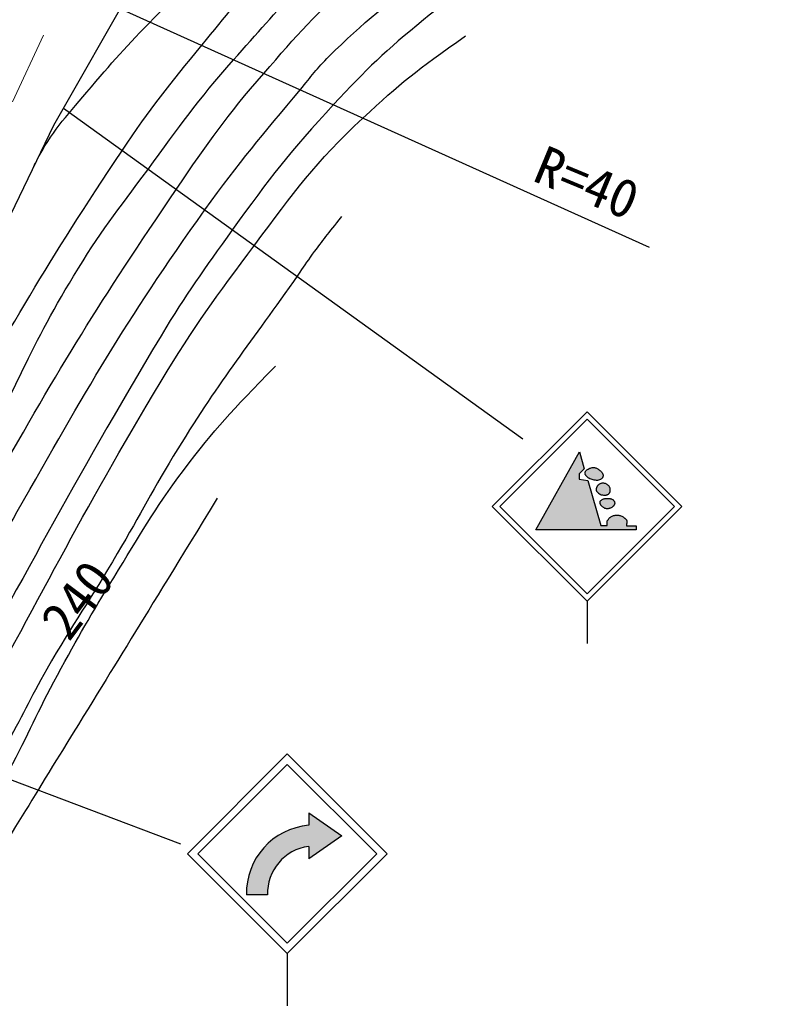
# Model space of a CAD drawing. Units: millimetres, scale not verified. Extents: x 40000 to 680000, y 20000 to 380000.
# Drawn here: x 108402 to 144928, y 243057 to 289531 of the extents above; entities that cross this region are included whole.
import ezdxf
from ezdxf.enums import TextEntityAlignment as Align

# ---------------------------------------------------------------- set-up
doc = ezdxf.new("R2010")
doc.units = ezdxf.units.MM
doc.header["$LTSCALE"] = 1000
doc.linetypes.add('CHAIN', pattern=[18.5, 12, -1.5, 3.5, -1.5])
for name, color, linetype, lineweight in [('M-BGD', 7, 'Continuous', 25), ('M-BMK', 2, 'CHAIN', 13), ('M-BMK-SRVR', 3, 'Continuous', 25), ('M-STR-STRC', 7, 'Continuous', 25)]:
    doc.layers.add(name, color=color, linetype=linetype, lineweight=lineweight)
doc.styles.add('ＭＳ ゴシック', font='')
doc.styles.get('ＭＳ ゴシック').set_extended_font_data('MS Gothic')

msp = doc.modelspace()

# ---------------------------------------------------------------- hatches: boundary and pattern name
at = {"layer": 'M-STR-STRC'}
for points in [[(132893, 265301), (137664, 265301), (137664, 265495), (137203, 265495), (137203, 265505), (137203, 265515), (137203, 265525), (137203, 265535), (137203, 265545), (137204, 265555), (137204, 265565), (137205, 265575), (137206, 265586), (137206, 265596), (137208, 265611), (137210, 265626), (137212, 265641), (137214, 265656), (137215, 265671), (137216, 265686), (137216, 265700), (137216, 265715), (137214, 265729), (137211, 265742), (137206, 265758), (137198, 265774), (137189, 265788), (137179, 265803), (137167, 265816), (137154, 265829), (137140, 265842), (137126, 265854), (137111, 265866), (137095, 265877), (137065, 265898), (137033, 265918), (137002, 265936), (136970, 265952), (136937, 265966), (136904, 265978), (136871, 265988), (136837, 265996), (136802, 266002), (136767, 266005), (136731, 266005), (136694, 266003), (136658, 265999), (136621, 265992), (136586, 265982), (136551, 265970), (136517, 265956), (136485, 265939), (136455, 265920), (136426, 265898), (136410, 265884), (136394, 265868), (136379, 265852), (136365, 265835), (136351, 265818), (136337, 265800), (136324, 265782), (136312, 265764), (136299, 265745), (136287, 265726), (136287, 265517), (135976, 265517), (135370, 267645), (134952, 267710), (134952, 267963), (135197, 268194), (134966, 269002)], [(135233, 267956), (135230, 267975), (135229, 267995), (135231, 268017), (135235, 268039), (135242, 268061), (135252, 268082), (135263, 268102), (135278, 268121), (135294, 268137), (135313, 268150), (135348, 268171), (135383, 268191), (135419, 268209), (135455, 268226), (135491, 268239), (135527, 268250), (135563, 268258), (135600, 268262), (135636, 268263), (135673, 268259), (135709, 268251), (135744, 268241), (135778, 268228), (135811, 268212), (135843, 268194), (135874, 268174), (135904, 268151), (135934, 268127), (135963, 268100), (135991, 268071), (136007, 268053), (136023, 268034), (136038, 268014), (136052, 267994), (136064, 267974), (136075, 267953), (136083, 267933), (136089, 267912), (136092, 267890), (136092, 267869), (136089, 267849), (136083, 267829), (136075, 267810), (136065, 267790), (136052, 267772), (136038, 267754), (136023, 267738), (136006, 267722), (135988, 267708), (135969, 267696), (135924, 267673), (135876, 267659), (135826, 267652), (135775, 267651), (135724, 267655), (135672, 267664), (135621, 267677), (135572, 267691), (135524, 267708), (135478, 267725), (135458, 267733), (135438, 267741), (135419, 267750), (135400, 267760), (135381, 267772), (135363, 267785), (135345, 267800), (135327, 267818), (135309, 267838), (135291, 267862), (135283, 267873), (135275, 267884), (135267, 267894), (135261, 267903), (135254, 267912), (135249, 267921), (135244, 267929), (135240, 267938), (135236, 267946)], [(136155, 266950), (136180, 266951), (136205, 266952), (136230, 266956), (136253, 266961), (136276, 266967), (136298, 266976), (136318, 266986), (136337, 266999), (136355, 267014), (136370, 267032), (136382, 267047), (136392, 267063), (136401, 267080), (136409, 267097), (136416, 267114), (136422, 267132), (136426, 267151), (136429, 267169), (136431, 267188), (136431, 267208), (136429, 267233), (136425, 267259), (136418, 267284), (136409, 267308), (136399, 267331), (136386, 267354), (136372, 267375), (136356, 267396), (136338, 267415), (136319, 267433), (136299, 267449), (136277, 267464), (136254, 267477), (136231, 267488), (136206, 267498), (136181, 267505), (136156, 267511), (136130, 267515), (136104, 267517), (136077, 267518), (136052, 267516), (136028, 267513), (136003, 267508), (135979, 267501), (135956, 267493), (135933, 267483), (135911, 267472), (135890, 267459), (135871, 267445), (135852, 267429), (135840, 267417), (135829, 267405), (135819, 267392), (135810, 267378), (135801, 267364), (135793, 267349), (135785, 267334), (135778, 267319), (135772, 267303), (135767, 267287), (135764, 267277), (135762, 267267), (135760, 267256), (135758, 267246), (135757, 267236), (135756, 267225), (135756, 267215), (135757, 267205), (135759, 267195), (135761, 267185), (135779, 267143), (135803, 267104), (135834, 267070), (135870, 267040), (135911, 267013), (135956, 266992), (136004, 266974), (136053, 266961), (136104, 266953)], [(135945, 266555), (135943, 266570), (135942, 266585), (135942, 266600), (135943, 266616), (135946, 266632), (135951, 266647), (135956, 266662), (135964, 266675), (135972, 266688), (135983, 266699), (136010, 266721), (136040, 266740), (136072, 266756), (136106, 266769), (136140, 266778), (136176, 266786), (136214, 266791), (136251, 266793), (136290, 266794), (136329, 266793), (136353, 266792), (136377, 266791), (136400, 266788), (136423, 266786), (136445, 266782), (136466, 266776), (136487, 266770), (136508, 266761), (136527, 266751), (136546, 266738), (136561, 266726), (136576, 266713), (136589, 266698), (136601, 266683), (136612, 266666), (136621, 266649), (136628, 266631), (136634, 266613), (136638, 266594), (136639, 266576), (136638, 266561), (136636, 266546), (136632, 266531), (136627, 266516), (136621, 266502), (136614, 266488), (136606, 266474), (136597, 266461), (136587, 266448), (136577, 266436), (136554, 266412), (136529, 266391), (136502, 266372), (136474, 266356), (136445, 266341), (136415, 266329), (136385, 266320), (136354, 266313), (136323, 266308), (136293, 266305), (136269, 266305), (136246, 266307), (136223, 266310), (136200, 266316), (136178, 266323), (136155, 266333), (136133, 266346), (136111, 266361), (136088, 266379), (136066, 266400), (136048, 266417), (136032, 266433), (136016, 266448), (136001, 266463), (135988, 266477), (135976, 266491), (135965, 266506), (135957, 266521), (135950, 266537)], [(119164, 247968, -0.39588), (122121, 251279), (122121, 251862), (123684, 250776), (122121, 249690), (122121, 250274, 0.38773), (120165, 247968)]]:
    msp.add_hatch(color=256, dxfattribs=at).paths.add_polyline_path(points)

# ---------------------------------------------------------------- linework, layer by layer
at = {"layer": 'M-BGD'}
msp.add_lwpolyline([(93768, 253537), (97062, 257990), (99435, 262525), (110029, 284518), (113843, 291214), (116343, 294434), (121471, 299223), (123590, 300791), (129777, 304435), (133379, 306045), (137108, 307232), (144185, 308800), (150456, 308969), (154270, 308630), (164652, 307063), (171772, 305622), (176645, 304393), (181815, 303418), (186773, 302783), (199613, 299774), (208766, 296638), (213089, 294604), (219106, 291044), (224797, 287391)], dxfattribs=at)
for points, knots in [([(118748, 323445), (126040, 325596), (127962, 326119), (133802, 328039), (136607, 328960), (138087, 329793), (140964, 330454), (142465, 330799), (143323, 331008), (144862, 331047), (146606, 331093), (147639, 330948), (149270, 330327), (150745, 329765), (151326, 328967), (152572, 327997), (154112, 326799), (154810, 325921), (156389, 324776), (158724, 323082), (160167, 322331), (162583, 320754), (163343, 320259), (163728, 319912), (164525, 319479), (165442, 318981), (165986, 318752), (166966, 318393), (169483, 317471), (171027, 317396), (173619, 316712), (178535, 315413), (181143, 313989), (186180, 313292), (190477, 312697), (192945, 312918), (197282, 312995), (200478, 313052), (202234, 313656), (205427, 313772), (206631, 313816), (207329, 313986), (208512, 313758), (209417, 313584), (209937, 313457), (210758, 313038), (211592, 312612), (211947, 312186), (212727, 311668), (214249, 310657), (215230, 310280), (216679, 309168), (218169, 308025), (218882, 307235), (220335, 306046), (222320, 304421), (223541, 303646), (225502, 301993), (227431, 300367), (228333, 299253), (230251, 297613), (232318, 295845), (233588, 294991), (235674, 293246), (237060, 292087), (237733, 291317), (239150, 290197), (241034, 288708), (242166, 287967), (244193, 286680), (248715, 283808), (251220, 282117), (256016, 279730), (258086, 278700), (259264, 278141), (261440, 277357), (263472, 276625), (264656, 276310), (266780, 275916), (269693, 275377), (271362, 275228), (274323, 275111), (277290, 274994), (279018, 274938), (281908, 275620), (286601, 276727), (289126, 277825), (293519, 279815), (295678, 280793), (296783, 281553), (298858, 282697), (300495, 283599), (301442, 284058), (303014, 285069), (304222, 285847), (304931, 286251), (306020, 287189), (308365, 289207), (308827, 290705), (310385, 293799)], [0, 0, 0, 0, 1, 1, 1, 2, 2, 2, 3, 3, 3, 4, 4, 4, 5, 5, 5, 6, 6, 6, 7, 7, 7, 8, 8, 8, 9, 9, 9, 10, 10, 10, 11, 11, 11, 12, 12, 12, 13, 13, 13, 14, 14, 14, 15, 15, 15, 16, 16, 16, 17, 17, 17, 18, 18, 18, 19, 19, 19, 20, 20, 20, 21, 21, 21, 22, 22, 22, 23, 23, 23, 24, 24, 24, 25, 25, 25, 26, 26, 26, 27, 27, 27, 28, 28, 28, 29, 29, 29, 30, 30, 30, 31, 31, 31, 32, 32, 32, 33, 33, 33, 33]), ([(119691, 321597), (127372, 323998), (129500, 324751), (135921, 326259), (139840, 327179), (141985, 328214), (146007, 328378), (147395, 328434), (148184, 328383), (149557, 328168), (150481, 328023), (151074, 328103), (151897, 327657), (152705, 327220), (152972, 326706), (153597, 326033), (154431, 325136), (154689, 324460), (155489, 323532), (155717, 323267), (155841, 323113), (156092, 322869), (158815, 320225), (160017, 318283), (163254, 316301), (165394, 314990), (166598, 314182), (168975, 313377), (172460, 312196), (174559, 312044), (178153, 311255), (181032, 310623), (182653, 310308), (185544, 309732), (186835, 309475), (187541, 309199), (188853, 309088), (193786, 308673), (196584, 309021), (201520, 308631), (203743, 308455), (204969, 308168), (207182, 307893), (208296, 307754), (208927, 307735), (210037, 307571), (210686, 307475), (211068, 307473), (211687, 307256), (214672, 306213), (216040, 304897), (218597, 303037), (220907, 301357), (222043, 300204), (224110, 298233), (224792, 297582), (225063, 297098), (225801, 296511), (226273, 296137), (226598, 296014), (227115, 295706), (228734, 294740), (229738, 294355), (231288, 293283), (234008, 291403), (235396, 290162), (238091, 288248), (243563, 284360), (246607, 282145), (252244, 278501), (253131, 277928), (253628, 277605), (254533, 277060), (257451, 275303), (258881, 273903), (262033, 272611), (263249, 272113), (263923, 271764), (265212, 271509), (268445, 270870), (270319, 270901), (273602, 270619), (276875, 270339), (277950, 270282), (281993, 270068)], [0, 0, 0, 0, 1, 1, 1, 2, 2, 2, 3, 3, 3, 4, 4, 4, 5, 5, 5, 6, 6, 6, 7, 7, 7, 8, 8, 8, 9, 9, 9, 10, 10, 10, 11, 11, 11, 12, 12, 12, 13, 13, 13, 14, 14, 14, 15, 15, 15, 16, 16, 16, 17, 17, 17, 18, 18, 18, 19, 19, 19, 20, 20, 20, 21, 21, 21, 22, 22, 22, 23, 23, 23, 24, 24, 24, 25, 25, 25, 26, 26, 26, 27, 27, 27, 28, 28, 28, 28]), ([(88205, 280238), (92142, 285706), (93213, 287230), (96681, 291510), (99688, 295222), (101297, 297385), (104647, 300791), (106286, 302455), (107336, 303257), (109182, 304689), (112378, 307170), (114349, 308361), (117954, 310198), (120034, 311258), (121383, 311436), (123632, 312063), (127006, 313003), (128968, 313304), (132446, 313715), (134339, 313940), (135424, 314167), (137320, 313970), (138509, 313846), (138984, 313770), (140330, 313419)], [0, 0, 0, 0, 1, 1, 1, 2, 2, 2, 3, 3, 3, 4, 4, 4, 5, 5, 5, 6, 6, 6, 7, 7, 7, 8, 8, 8, 8]), ([(83274, 262234), (85375, 265038), (85903, 265786), (87570, 268076), (93899, 276769), (96947, 281992), (103249, 290705), (105378, 293648), (106601, 295282), (108970, 298036), (111542, 301027), (112839, 303061), (116258, 305028), (118660, 306410), (119852, 306871), (122841, 307672)], [0, 0, 0, 0, 1, 1, 1, 2, 2, 2, 3, 3, 3, 4, 4, 4, 5, 5, 5, 5]), ([(129643, 301476), (131862, 302153), (132452, 302334), (134268, 302825), (136047, 303306), (137032, 303641), (138845, 303969), (141631, 304473), (143221, 304639), (146049, 304774), (148838, 304907), (150402, 304517), (153168, 304139), (162235, 302899), (167283, 301833), (176136, 299520), (181465, 298127), (184377, 297018), (189443, 294858), (193515, 293122), (195732, 291978), (199576, 289781), (205017, 286672), (207749, 284415), (213004, 281001), (218637, 277342), (221577, 274930), (227454, 271678), (231756, 269299), (234440, 268503), (238811, 266254), (243711, 263734), (246171, 261797), (251073, 259280), (254838, 257346), (256137, 256726), (260847, 254601)], [0, 0, 0, 0, 1, 1, 1, 2, 2, 2, 3, 3, 3, 4, 4, 4, 5, 5, 5, 6, 6, 6, 7, 7, 7, 8, 8, 8, 9, 9, 9, 10, 10, 10, 11, 11, 11, 12, 12, 12, 12]), ([(94767, 252693), (95694, 253589), (95982, 253877), (96663, 254721), (97416, 255655), (97754, 256244), (98376, 257270), (101150, 261850), (102151, 264726), (104805, 269377), (107955, 274898), (109721, 278002), (113250, 283289), (114621, 285343), (115497, 286423), (117064, 288332), (119270, 291021), (120493, 292581), (123123, 294858), (125741, 297124), (127462, 298145), (130582, 299647), (134022, 301302), (136214, 301642), (139947, 302443), (142328, 302955), (143700, 303138), (146134, 303206), (148786, 303280), (150283, 303125), (152914, 302782), (157546, 302180), (160099, 301536), (164652, 300494), (169194, 299455), (171730, 298786), (176136, 297274), (181257, 295516), (183908, 293965), (188892, 291849), (192334, 290388), (194283, 289616), (197710, 288117), (197958, 288008), (198098, 287947), (198340, 287826), (207141, 283433), (211031, 279171), (219530, 274221), (222604, 272430), (223620, 271814), (227454, 269729)], [0, 0, 0, 0, 1, 1, 1, 2, 2, 2, 3, 3, 3, 4, 4, 4, 5, 5, 5, 6, 6, 6, 7, 7, 7, 8, 8, 8, 9, 9, 9, 10, 10, 10, 11, 11, 11, 12, 12, 12, 13, 13, 13, 14, 14, 14, 15, 15, 15, 16, 16, 16, 17, 17, 17, 17]), ([(95840, 251787), (96762, 252582), (97039, 252859), (97735, 253616), (98804, 254780), (99264, 255556), (100113, 256889), (102726, 260985), (103778, 263525), (106046, 267822), (108002, 271527), (108793, 273771), (110962, 277356), (112205, 279411), (113056, 280465), (114479, 282399), (116009, 284480), (116834, 285679), (118547, 287612), (120814, 290169), (122065, 291664), (124734, 293799), (127366, 295904), (128952, 297027), (132023, 298418), (134309, 299453), (135742, 299692), (138209, 300155), (141048, 300688), (142695, 300649), (145583, 300706), (148269, 300759), (149784, 300630), (152448, 300282), (157048, 299682), (159600, 299116), (164101, 297994), (169452, 296660), (172449, 295841), (177620, 293926), (180970, 292685), (182740, 291721), (186010, 290282), (188184, 289324), (189446, 288879), (191568, 287810), (193498, 286838), (194148, 286461), (196403, 285120)], [0, 0, 0, 0, 1, 1, 1, 2, 2, 2, 3, 3, 3, 4, 4, 4, 5, 5, 5, 6, 6, 6, 7, 7, 7, 8, 8, 8, 9, 9, 9, 10, 10, 10, 11, 11, 11, 12, 12, 12, 13, 13, 13, 14, 14, 14, 15, 15, 15, 16, 16, 16, 16]), ([(97534, 250355), (98806, 252019), (99174, 252474), (100121, 253905), (100772, 254888), (101149, 255435), (101724, 256465), (104064, 260660), (104845, 263290), (107190, 267483), (110325, 273087), (112223, 276157), (115835, 281467), (117351, 283695), (118219, 284943), (119988, 286976), (121578, 288804), (122474, 289844), (124310, 291425), (126700, 293484), (128290, 294344), (131048, 295875), (132679, 296781), (133717, 297054), (135497, 297612), (139416, 298843), (141739, 299239), (145836, 299532), (148339, 299711), (149748, 299294), (152236, 298969), (154593, 298660), (155906, 298420), (158237, 297950), (161289, 297334), (163046, 297133), (166008, 296172), (170269, 294790), (172394, 293326), (176560, 291680), (179744, 290421), (181905, 290547), (184824, 288756), (185485, 288350), (185770, 288210), (186476, 287654)], [0, 0, 0, 0, 1, 1, 1, 2, 2, 2, 3, 3, 3, 4, 4, 4, 5, 5, 5, 6, 6, 6, 7, 7, 7, 8, 8, 8, 9, 9, 9, 10, 10, 10, 11, 11, 11, 12, 12, 12, 13, 13, 13, 14, 14, 14, 15, 15, 15, 15]), ([(98673, 249393), (99960, 250735), (100405, 251197), (101282, 252528), (102150, 253846), (102401, 254721), (103122, 256126), (105137, 260051), (106112, 262333), (108292, 266169), (111546, 271896), (113360, 275135), (117191, 280492), (118849, 282812), (119911, 284014), (121725, 286213), (122240, 286838), (122505, 287212), (123081, 287781), (126286, 290947), (128557, 292270), (132531, 294392), (135191, 295812), (136938, 296137), (139905, 296680), (142341, 297127), (143742, 297302), (146219, 297274), (148417, 297248), (149643, 296997), (151812, 296638), (154313, 296223), (155707, 295930), (158169, 295324), (162872, 294167), (165380, 293062), (170034, 291722), (171755, 291227), (172819, 291237), (174456, 290514), (175498, 290053), (175903, 289847), (177026, 289137)], [0, 0, 0, 0, 1, 1, 1, 2, 2, 2, 3, 3, 3, 4, 4, 4, 5, 5, 5, 6, 6, 6, 7, 7, 7, 8, 8, 8, 9, 9, 9, 10, 10, 10, 11, 11, 11, 12, 12, 12, 13, 13, 13, 14, 14, 14, 14]), ([(164356, 291807), (158523, 293573), (156642, 294326), (151516, 294900), (148567, 295231), (146897, 295380), (143930, 295324), (141481, 295278), (140068, 295233), (137701, 294604), (135185, 293935), (133761, 293471), (131472, 292231), (129841, 291347), (129012, 290689), (127573, 289519), (125792, 288070), (124853, 287176), (123293, 285493), (121269, 283308), (120237, 281982), (118505, 279560), (117124, 277630), (116335, 276553), (115114, 274517), (110785, 267296), (108661, 263076), (104520, 255744), (103394, 253750), (102953, 252512), (101634, 250638), (100990, 249723), (100756, 249387), (99900, 248356)], [0, 0, 0, 0, 1, 1, 1, 2, 2, 2, 3, 3, 3, 4, 4, 4, 5, 5, 5, 6, 6, 6, 7, 7, 7, 8, 8, 8, 9, 9, 9, 10, 10, 10, 11, 11, 11, 11]), ([(109028, 282439), (109099, 282612), (109133, 282663), (109204, 282805), (109916, 284220), (110574, 284868), (111592, 286081), (112788, 287505), (113488, 288280), (114786, 289611), (116009, 290865), (116747, 291515), (118018, 292720), (118832, 293492), (119090, 293735), (120109, 294687)], [0, 0, 0, 0, 1, 1, 1, 2, 2, 2, 3, 3, 3, 4, 4, 4, 5, 5, 5, 5]), ([(100680, 247697), (101417, 248552), (101619, 248816), (102179, 249566), (103121, 250830), (103554, 251609), (104340, 252976), (104890, 253932), (105172, 254483), (105707, 255448), (109370, 262058), (111225, 265876), (115114, 272356), (116695, 274990), (117732, 276374), (119564, 278840), (121405, 281319), (122436, 282748), (124691, 284857), (126472, 286522), (127218, 287101), (129565, 288756)], [0, 0, 0, 0, 1, 1, 1, 2, 2, 2, 3, 3, 3, 4, 4, 4, 5, 5, 5, 6, 6, 6, 7, 7, 7, 7]), ([(123677, 280178), (122997, 279327), (122807, 279104), (122289, 278385), (122014, 278004), (121866, 277785), (121598, 277399), (119367, 274182), (117951, 272488), (115906, 269149), (114735, 267238), (114175, 266109), (113038, 264177), (111765, 262015), (110944, 260868), (109694, 258692), (108876, 257268), (108537, 256402), (107692, 254993), (106911, 253690), (106430, 252986), (105603, 251711), (105065, 250882), (104783, 250404), (104210, 249598), (103788, 249004), (103572, 248654), (103089, 248109), (102603, 247559), (102393, 247378), (101734, 246806)], [0, 0, 0, 0, 1, 1, 1, 2, 2, 2, 3, 3, 3, 4, 4, 4, 5, 5, 5, 6, 6, 6, 7, 7, 7, 8, 8, 8, 9, 9, 9, 10, 10, 10, 10]), ([(102822, 245887), (103862, 247190), (104148, 247592), (104930, 248733), (106246, 250650), (106810, 251839), (107909, 253889), (108843, 255631), (109257, 256665), (110198, 258404), (111192, 260240), (111776, 261255), (112869, 263033), (114109, 265052), (114752, 266224), (116174, 268118), (117722, 270182), (118398, 270862), (120539, 273076)], [0, 0, 0, 0, 1, 1, 1, 2, 2, 2, 3, 3, 3, 4, 4, 4, 5, 5, 5, 6, 6, 6, 6]), ([(117784, 266805), (114074, 260753), (113146, 259232), (110156, 254388), (109116, 252703), (108560, 251741), (107490, 250074), (106172, 248021), (105707, 247367), (103990, 244901)], [0, 0, 0, 0, 1, 1, 1, 2, 2, 2, 3, 3, 3, 3])]:
    msp.add_open_spline(points, degree=3, knots=knots, dxfattribs=at)
at = {"layer": 'M-BMK'}
msp.add_lwpolyline([(98080, 263347), (102330, 273399), (110669, 291193)], dxfattribs=at)
at = {"layer": 'M-BMK-SRVR'}
msp.add_line((110669, 291193), (138267, 278724), dxfattribs=at)
at = {"layer": 'M-STR-STRC'}
for p, q in [((132274, 269613), (110482, 285313)), ((130828, 266412), (135328, 270912)), ((131181, 266412), (135328, 270558)), ((139828, 266412), (135328, 270912)), ((139475, 266412), (135328, 270558)), ((132893, 265301), (134966, 269002)), ((134966, 269002), (135197, 268194)), ((135197, 268194), (134952, 267963)), ((134952, 267963), (134952, 267710)), ((134952, 267710), (135370, 267645)), ((135370, 267645), (135976, 265517)), ((130828, 266412), (135328, 261911)), ((131181, 266412), (135328, 262265)), ((135328, 262265), (139475, 266412)), ((135328, 261912), (139828, 266412)), ((135976, 265517), (136287, 265517)), ((136287, 265517), (136287, 265726)), ((137203, 265495), (137664, 265495)), ((137664, 265495), (137664, 265301)), ((137664, 265301), (132893, 265301)), ((135328, 261912), (135328, 259912)), ((116045, 250375), (96821, 257665)), ((116365, 249925), (121103, 254663)), ((121103, 254663), (125840, 249925)), ((116860, 249925), (121103, 254168)), ((121103, 254168), (125345, 249925)), ((122121, 251862), (123684, 250776)), ((122121, 251862), (122121, 251279)), ((123684, 250776), (122121, 249690)), ((122121, 250274), (122121, 249690)), ((116365, 249925), (121103, 245187)), ((116860, 249925), (121103, 245682)), ((121103, 245682), (125345, 249925)), ((121103, 245187), (125840, 249925)), ((120165, 247968), (119164, 247968)), ((121103, 245187), (121103, 241552))]:
    msp.add_line(p, q, dxfattribs=at)
for points in [[(135233, 267956), (135230, 267975), (135229, 267995), (135231, 268017), (135235, 268039), (135242, 268061), (135252, 268082), (135263, 268102), (135278, 268121), (135294, 268137), (135313, 268150), (135348, 268171), (135383, 268191), (135419, 268209), (135455, 268226), (135491, 268239), (135527, 268250), (135563, 268258), (135600, 268262), (135636, 268263), (135673, 268259), (135709, 268251), (135744, 268241), (135778, 268228), (135811, 268212), (135843, 268194), (135874, 268174), (135904, 268151), (135934, 268127), (135963, 268100), (135991, 268071), (136007, 268053), (136023, 268034), (136038, 268014), (136052, 267994), (136064, 267974), (136075, 267953), (136083, 267933), (136089, 267912), (136092, 267890), (136092, 267869), (136089, 267849), (136083, 267829), (136075, 267810), (136065, 267790), (136052, 267772), (136038, 267754), (136023, 267738), (136006, 267722), (135988, 267708), (135969, 267696), (135924, 267673), (135876, 267659), (135826, 267652), (135775, 267651), (135724, 267655), (135672, 267664), (135621, 267677), (135572, 267691), (135524, 267708), (135478, 267725), (135458, 267733), (135438, 267741), (135419, 267750), (135400, 267760), (135381, 267772), (135363, 267785), (135345, 267800), (135327, 267818), (135309, 267838), (135291, 267862), (135283, 267873), (135275, 267884), (135267, 267894), (135261, 267903), (135254, 267912), (135249, 267921), (135244, 267929), (135240, 267938), (135236, 267946)], [(136155, 266950), (136180, 266951), (136205, 266952), (136230, 266956), (136253, 266961), (136276, 266967), (136298, 266976), (136318, 266986), (136337, 266999), (136355, 267014), (136370, 267032), (136382, 267047), (136392, 267063), (136401, 267080), (136409, 267097), (136416, 267114), (136422, 267132), (136426, 267151), (136429, 267169), (136431, 267188), (136431, 267208), (136429, 267233), (136425, 267259), (136418, 267284), (136409, 267308), (136399, 267331), (136386, 267354), (136372, 267375), (136356, 267396), (136338, 267415), (136319, 267433), (136299, 267449), (136277, 267464), (136254, 267477), (136231, 267488), (136206, 267498), (136181, 267505), (136156, 267511), (136130, 267515), (136104, 267517), (136077, 267518), (136052, 267516), (136028, 267513), (136003, 267508), (135979, 267501), (135956, 267493), (135933, 267483), (135911, 267472), (135890, 267459), (135871, 267445), (135852, 267429), (135840, 267417), (135829, 267405), (135819, 267392), (135810, 267378), (135801, 267364), (135793, 267349), (135785, 267334), (135778, 267319), (135772, 267303), (135767, 267287), (135764, 267277), (135762, 267267), (135760, 267256), (135758, 267246), (135757, 267236), (135756, 267225), (135756, 267215), (135757, 267205), (135759, 267195), (135761, 267185), (135779, 267143), (135803, 267104), (135834, 267070), (135870, 267040), (135911, 267013), (135956, 266992), (136004, 266974), (136053, 266961), (136104, 266953)], [(135945, 266555), (135943, 266570), (135942, 266585), (135942, 266600), (135943, 266616), (135946, 266632), (135951, 266647), (135956, 266662), (135964, 266675), (135972, 266688), (135983, 266699), (136010, 266721), (136040, 266740), (136072, 266756), (136106, 266769), (136140, 266778), (136176, 266786), (136214, 266791), (136251, 266793), (136290, 266794), (136329, 266793), (136353, 266792), (136377, 266791), (136400, 266788), (136423, 266786), (136445, 266782), (136466, 266776), (136487, 266770), (136508, 266761), (136527, 266751), (136546, 266738), (136561, 266726), (136576, 266713), (136589, 266698), (136601, 266683), (136612, 266666), (136621, 266649), (136628, 266631), (136634, 266613), (136638, 266594), (136639, 266576), (136638, 266561), (136636, 266546), (136632, 266531), (136627, 266516), (136621, 266502), (136614, 266488), (136606, 266474), (136597, 266461), (136587, 266448), (136577, 266436), (136554, 266412), (136529, 266391), (136502, 266372), (136474, 266356), (136445, 266341), (136415, 266329), (136385, 266320), (136354, 266313), (136323, 266308), (136293, 266305), (136269, 266305), (136246, 266307), (136223, 266310), (136200, 266316), (136178, 266323), (136155, 266333), (136133, 266346), (136111, 266361), (136088, 266379), (136066, 266400), (136048, 266417), (136032, 266433), (136016, 266448), (136001, 266463), (135988, 266477), (135976, 266491), (135965, 266506), (135957, 266521), (135950, 266537)]]:
    msp.add_lwpolyline(points, close=True, dxfattribs=at)
msp.add_lwpolyline([(136287, 265726), (136299, 265745), (136312, 265764), (136324, 265782), (136337, 265800), (136351, 265818), (136365, 265835), (136379, 265852), (136394, 265868), (136410, 265884), (136426, 265898), (136455, 265920), (136485, 265939), (136517, 265956), (136551, 265970), (136586, 265982), (136621, 265992), (136658, 265999), (136694, 266003), (136731, 266005), (136767, 266005), (136802, 266002), (136837, 265996), (136871, 265988), (136904, 265978), (136937, 265966), (136970, 265952), (137002, 265936), (137033, 265918), (137065, 265898), (137095, 265877), (137111, 265866), (137126, 265854), (137140, 265842), (137154, 265829), (137167, 265816), (137179, 265803), (137189, 265788), (137198, 265774), (137206, 265758), (137211, 265742), (137214, 265729), (137216, 265715), (137216, 265700), (137216, 265686), (137215, 265671), (137214, 265656), (137212, 265641), (137210, 265626), (137208, 265611), (137206, 265596), (137206, 265586), (137205, 265575), (137204, 265565), (137204, 265555), (137203, 265545), (137203, 265535), (137203, 265525), (137203, 265515), (137203, 265505), (137203, 265495)], dxfattribs=at)
for radius, start, end in [(3242, 95.0442, 181.4352), (2242, 97.3039, 182.0755)]:
    msp.add_arc((122406, 248049), radius, start, end, dxfattribs=at)

# ---------------------------------------------------------------- texts
at = {"layer": 'M-BGD', "style": 'ＭＳ ゴシック'}
msp.add_text('240', height=1833, rotation=53.076, dxfattribs=at).set_placement((111186, 259617), align=Align.BOTTOM_LEFT)
at = {"layer": 'M-BMK-SRVR', "style": 'ＭＳ ゴシック'}
msp.add_text('R=40', height=1833, rotation=337.42, dxfattribs=at).set_placement((133021, 282751), align=Align.MIDDLE_LEFT)

doc.saveas('drawing.dxf')
